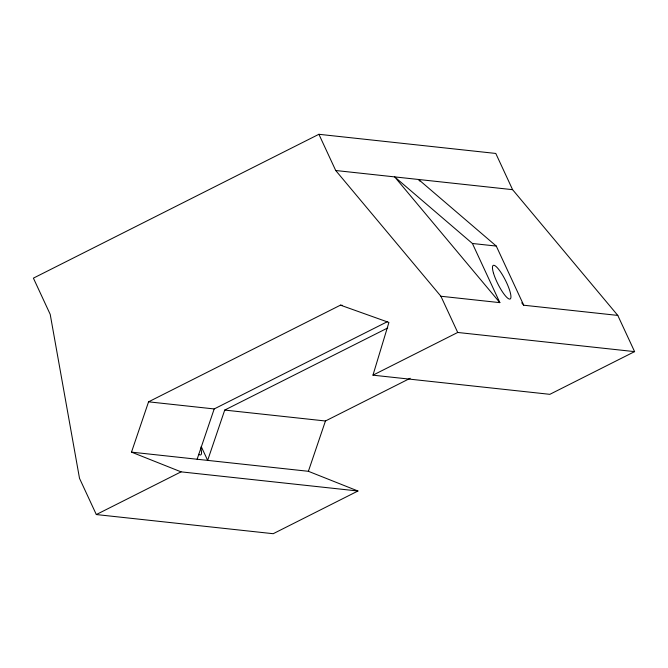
<?xml version="1.0" encoding="UTF-8"?>
<svg xmlns="http://www.w3.org/2000/svg" width="668" height="668" viewBox="0 0 668 668"><rect width="100%" height="100%" fill="white"/><g stroke="black" fill="none" stroke-linecap="round" stroke-linejoin="round"><path stroke-width="1" d="M372.961 375.166L388.918 322.444L340.463 305.151L148.563 401.827L131.496 452.136L181.07 471.85L357.956 491.005L273.204 533.707L96.317 514.552L79.509 478.33L50.209 314.352L33.4 278.139L318.903 134.293L495.79 153.448L512.598 189.67L617.791 315.413L634.6 351.627L549.847 394.329L372.961 375.166L457.714 332.464L634.6 351.627M197.127 459.25L214.194 408.941L387.465 321.642M387.741 327.946L224.724 410.077L207.656 460.386L201.202 446.491M131.496 452.136L308.382 471.299L325.45 420.99L410.219 378.28M96.317 514.552L181.07 471.85M318.903 134.293L335.712 170.507L512.598 189.67M335.712 170.507L440.905 296.25L499.864 302.637L394.671 176.895L472.41 243.486L496.274 246.066L523.729 305.218L617.791 315.413M340.463 305.151L342.517 305.368M148.563 401.827L214.194 408.941M224.724 410.077L325.45 420.99M308.382 471.299L357.956 491.005M496.274 246.066L418.544 179.475L419.871 181.07M521.733 302.829L523.729 305.218M472.41 243.486L499.864 302.637M440.905 296.25L457.714 332.464M200.742 447.919A18.813 4.192 63.3 0 1 198.605 454.273M493.535 273.287A18.813 4.192 63.3 0 0 509.559 299.097A18.813 4.192 63.3 0 0 502.044 274.206A18.813 4.192 63.3 0 0 493.535 273.287"/></g></svg>
